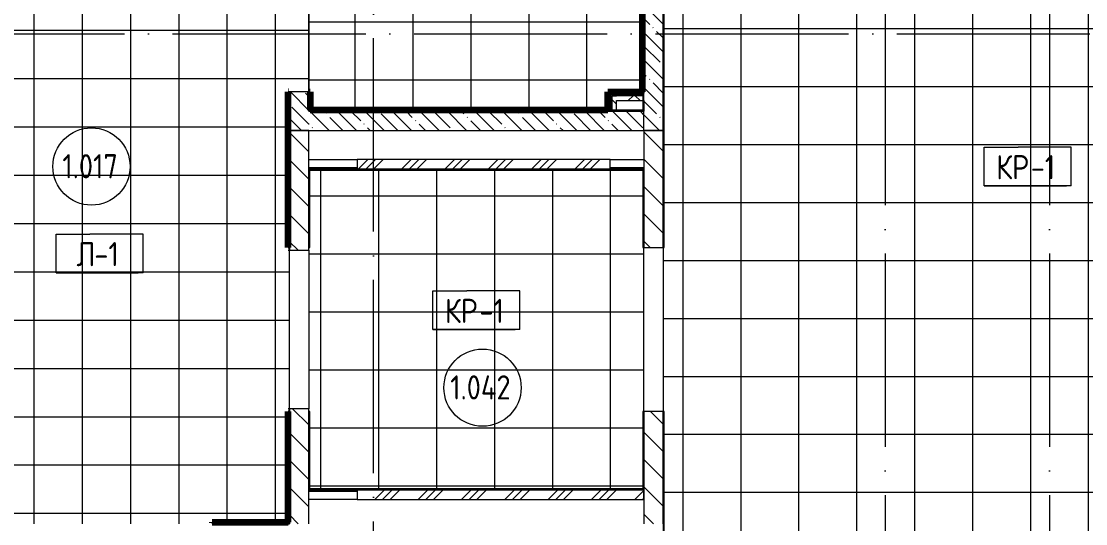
# Model space of a CAD drawing. Header units: millimetres. Extents: x -4370 to 196781, y -4577 to 61202.
# Drawn here: x 71152 to 82175, y 45905 to 51105 of the extents above; entities that cross this region are included whole.
import ezdxf

# ---------------------------------------------------------------- set-up
doc = ezdxf.new("R2010")
doc.units = ezdxf.units.MM
doc.linetypes.add('ADSK_Линия сетки', pattern=[2500, 2000, -250, 0, -250])
for name, color, linetype, lineweight in [('A-AREA-____-IDEN', 2, 'Continuous', 20), ('A-FLOR-____-IDEN', 11, 'Continuous', 20), ('A-FLOR-____-OTLN', 192, 'Continuous', 9), ('A-FLOR-____-PATT', 8, 'Continuous', 9), ('A-GENM-____-MCUT', 13, 'Continuous', 9), ('A-GENM-____-OTLN', 13, 'Continuous', 9), ('A-WALL-____-MCUT', 113, 'Continuous', 9), ('A-WALL-____-PATT', 111, 'Continuous', 9), ('A-WALL-FNSH-MCUT', 113, 'Continuous', 9), ('I-WALL-____-OTLN', 2, 'Continuous', 9), ('S-GRID-____-OTLN', 1, 'Continuous', 9)]:
    doc.layers.add(name, color=color, linetype=linetype, lineweight=lineweight)
doc.styles.add('GOST Common_1', font='GOST_Common.ttf', dxfattribs={"width": 0.9, "height": 250})
pattern_1 = [(135, (0, 0), (-141.42136, -141.42136), [])]
pattern_2 = [(45, (0, 0), (-224.5064, 224.5064), []), (45, (79.38, 0), (0, 449.0128), []), (45, (-79.38, 0), (0, 449.0128), [])]
pattern_3 = [(135, (0, 0), (-142.5612, -142.5612), []), (135, (142.56, 0), (-142.5612, -142.5612), [252.016, -50.403, 3.353, -47.05])]
pattern_4 = [(45, (0, 0), (-141.42136, 141.42136), []), (135, (0, 0), (-141.42136, -141.42136), [])]

# ---------------------------------------------------------------- blocks, each defined once
blk = doc.blocks.new('ASML_АР_Отделка Люка - ВО Отделка люков_Грунтовка 0_Шпатлевка 0_Окраска 0_0-42722003-О_АИ_ПП_0_000_Целиком')
at = {"layer": 'A-GENM-____-MCUT', "color": 130, "lineweight": 25}
for p, q in [((250, 3), (-250, 3)), ((-250, 3), (-250, 0)), ((250, 0), (250, 3)), ((-250, 0), (250, 0))]:
    blk.add_line(p, q, dxfattribs=at)
blk = doc.blocks.new('ASML_АР_Отделка Люка - ВО Отделка люков_Грунтовка 0_Шпатлевка 0_Окраска 0_0-42723977-О_АИ_ПП_0_000_Целиком')
at = {"layer": 'A-GENM-____-MCUT', "color": 130, "lineweight": 25}
for p, q in [((175, 3), (-175, 3)), ((-175, 3), (-175, 0)), ((175, 0), (175, 3)), ((-175, 0), (175, 0))]:
    blk.add_line(p, q, dxfattribs=at)
blk = doc.blocks.new('0083_СОШ675_АР_R22_rvt-1-О_АИ_ПП_0_000_Целиком')
at = {"layer": 'A-WALL-____-PATT', "lineweight": 5}
h = blk.add_hatch(dxfattribs=at)
h.set_pattern_fill('FP_3', color=10, style=0, pattern_type=2)
h.set_pattern_definition(pattern_3)
h.paths.add_polyline_path([(77800, 50175), (77800, 51475), (77600, 51475), (77600, 50175)])
h.paths.add_polyline_path([(77600, 51875), (77800, 51875), (77800, 58325), (77600, 58325), (77600, 52490)])
h = blk.add_hatch(dxfattribs=at)
h.set_pattern_fill('FP_3', color=10, style=0, pattern_type=2)
h.set_pattern_definition(pattern_3)
h.paths.add_polyline_path([(74026, 49975), (74130, 49975), (74130, 50375), (73930, 50375), (73930, 49975)])
h.paths.add_polyline_path([(74130, 52015), (74130, 53975), (73930, 53975), (73930, 52015), (74026, 52015)])
h = blk.add_hatch(dxfattribs=at)
h.set_pattern_fill('FP_56', color=252, style=0, pattern_type=2)
h.set_pattern_definition(pattern_4)
h.paths.add_polyline_path([(77316, 50175), (77316, 50335), (77266, 50335), (77266, 50175)])
h = blk.add_hatch(dxfattribs=at)
h.set_pattern_fill('FP_56', color=252, style=0, pattern_type=2)
h.set_pattern_definition(pattern_4)
h.paths.add_polyline_path([(77316, 50285), (77600, 50285), (77600, 50335), (77316, 50335)])
h = blk.add_hatch(dxfattribs=at)
h.set_pattern_fill('FP_3', color=10, style=0, pattern_type=2)
h.set_pattern_definition(pattern_3)
h.paths.add_polyline_path([(77800, 49975), (77800, 50175), (74130, 50175), (74130, 49975), (76509, 49975)])
h = blk.add_hatch(dxfattribs=at)
h.set_pattern_fill('FP_3', color=10, style=0, pattern_type=2)
h.set_pattern_definition(pattern_3)
h.paths.add_polyline_path([(74130, 49975), (77600, 49975), (77600, 50175), (74130, 50175)])
h = blk.add_hatch(dxfattribs=at)
h.set_pattern_fill('FP_4', color=10, style=0, pattern_type=2)
h.set_pattern_definition(pattern_1)
h.paths.add_polyline_path([(73930, 45905), (74130, 45905), (74130, 47095), (73930, 47095)])
h.paths.add_polyline_path([(74130, 48735), (74130, 49975), (73930, 49975), (73930, 48735), (74026, 48735)])
h = blk.add_hatch(dxfattribs=at)
h.set_pattern_fill('FP_4', color=10, style=0, pattern_type=2)
h.set_pattern_definition(pattern_1)
h.paths.add_polyline_path([(77600, 45905), (77800, 45905), (77800, 47065), (77600, 47065)])
h.paths.add_polyline_path([(77600, 48765), (77800, 48765), (77800, 49975), (77600, 49975), (77600, 49582)])
h = blk.add_hatch(dxfattribs=at)
h.set_pattern_fill('FP_8', color=10, style=0, pattern_type=2)
h.set_pattern_definition(pattern_2)
h.paths.add_polyline_path([(77250, 49575), (77250, 49675), (74630, 49675), (74630, 49575), (76509, 49575)])
h = blk.add_hatch(dxfattribs=at)
h.set_pattern_fill('FP_8', color=10, style=0, pattern_type=2)
h.set_pattern_definition(pattern_2)
h.paths.add_polyline_path([(77600, 46155), (77600, 46255), (74630, 46255), (74630, 46155), (76509, 46155)])
at = {"layer": 'A-WALL-____-MCUT', "color": 50, "lineweight": 13}
for p, q in [((77600, 51475), (77600, 50360)), ((77800, 50175), (77800, 51475)), ((73930, 50375), (73930, 49975)), ((74130, 50375), (73930, 50375)), ((74130, 50175), (74130, 50375)), ((77266, 50335), (77266, 50175)), ((77266, 50335), (77316, 50335)), ((77600, 50335), (77316, 50335)), ((77316, 50175), (77316, 50285)), ((77316, 50285), (77600, 50285)), ((77600, 50347), (77600, 50360)), ((77600, 50335), (77600, 50347)), ((77600, 50285), (77600, 50175)), ((77600, 50175), (74130, 50175)), ((77241, 50175), (74130, 50175)), ((77254, 50175), (77241, 50175)), ((77241, 50175), (77254, 50175)), ((77266, 50175), (77254, 50175)), ((77254, 50175), (77266, 50175)), ((77600, 50175), (77316, 50175)), ((77600, 49975), (77600, 50175)), ((77800, 49975), (77800, 50175)), ((73930, 49975), (73930, 48735)), ((74130, 49975), (73930, 49975)), ((73930, 49975), (74130, 49975)), ((74130, 49585), (74130, 49975)), ((74130, 49975), (77800, 49975)), ((74130, 49975), (77600, 49975)), ((77800, 49975), (77600, 49975)), ((77600, 49975), (77600, 49585)), ((77800, 48765), (77800, 49975)), ((77250, 49675), (74630, 49675)), ((74630, 49675), (74630, 49585)), ((77250, 49585), (77250, 49675)), ((74130, 48735), (74130, 49582)), ((74630, 49582), (74630, 49575)), ((74630, 49575), (77250, 49575)), ((77250, 49575), (77250, 49582)), ((77600, 49582), (77600, 48765)), ((73930, 48735), (74130, 48735)), ((77600, 48765), (77800, 48765)), ((73930, 47095), (73930, 45905)), ((74130, 47095), (73930, 47095)), ((74130, 46248), (74130, 47095)), ((77800, 47065), (77600, 47065)), ((77600, 47065), (77600, 45905)), ((77800, 45905), (77800, 47065)), ((74130, 45905), (74130, 46245)), ((77600, 46255), (74630, 46255)), ((74630, 46255), (74630, 46248)), ((74630, 46245), (74630, 46155)), ((77600, 46155), (77600, 46255)), ((74630, 46155), (77600, 46155))]:
    blk.add_line(p, q, dxfattribs=at)
at = {"layer": 'A-WALL-____-MCUT', "color": 10, "lineweight": 5}
for p, q in [((77254, 50347), (77254, 50175)), ((77254, 50347), (77266, 50347)), ((77266, 50347), (77316, 50347)), ((77600, 50347), (77316, 50347)), ((77600, 50285), (77600, 50335)), ((77316, 50175), (77266, 50175)), ((77266, 50175), (77316, 50175))]:
    blk.add_line(p, q, dxfattribs=at)
at = {"layer": 'A-WALL-FNSH-MCUT', "color": 90}
for p, q in [((77254, 50360), (77241, 50360)), ((77241, 50360), (77241, 50175)), ((77266, 50360), (77254, 50360)), ((77316, 50360), (77266, 50360)), ((77600, 50360), (77316, 50360))]:
    blk.add_line(p, q, dxfattribs=at)
at = {"layer": 'I-WALL-____-OTLN', "color": 90}
for p, q in [((74130, 49675), (74630, 49675)), ((77250, 49675), (77600, 49675)), ((74630, 46155), (74130, 46155))]:
    blk.add_line(p, q, dxfattribs=at)
at = {"layer": 'A-GENM-____-OTLN', "color": 90, "lineweight": 9, "rotation": 180}
for name, p in [('ASML_АР_Отделка Люка - ВО Отделка люков_Грунтовка 0_Шпатлевка 0_Окраска 0_0-42722003-О_АИ_ПП_0_000_Целиком', (74380, 49585)), ('ASML_АР_Отделка Люка - ВО Отделка люков_Грунтовка 0_Шпатлевка 0_Окраска 0_0-42723977-О_АИ_ПП_0_000_Целиком', (77425, 49585))]:
    blk.add_blockref(name, p, dxfattribs=at)
at = {"layer": 'A-GENM-____-OTLN', "color": 90, "lineweight": 9}
blk.add_blockref('ASML_АР_Отделка Люка - ВО Отделка люков_Грунтовка 0_Шпатлевка 0_Окраска 0_0-42722003-О_АИ_ПП_0_000_Целиком', (74380, 46245), dxfattribs=at)
blk = doc.blocks.new('ADSK_Марка_Перекрытие - Типоразмер_ADSK_Марка-158127-О_АИ_ПП_0_000_Целиком')
at = {"layer": 'A-FLOR-____-IDEN'}
for p, q in [((-4.5, 4), (-1, 4)), ((-4.5, 0), (-4.5, 4)), ((4.5, 4), (-1, 4)), ((4.5, 0), (4.5, 4)), ((4.5, 0), (-4.5, 0)), ((-4.5, 0), (4, 0))]:
    blk.add_line(p, q, dxfattribs=at)
blk = doc.blocks.new('ADSK_Марка_Помещение_ОдноЗначение - Номер-159740-О_АИ_ПП_0_000_Целиком')
at = {"layer": 'A-AREA-____-IDEN'}
blk.add_circle((0, 0), 4, dxfattribs=at)

msp = doc.modelspace()

# ---------------------------------------------------------------- hatches: boundary and pattern name
at = {"layer": 'A-FLOR-____-PATT'}
h = msp.add_hatch(dxfattribs=at)
h.set_pattern_fill('FP_134', color=256, style=0, pattern_type=2)
h.set_pattern_definition([(180, (81605, 49229.7), (-7e-14, -600), []), (270, (81605, 49229.7), (600, 4e-14), [])])
h.paths.add_polyline_path([(78372.254726, 39830.02363), (80074.978079, 39830.02363), (80074.978079, 39934.998242), (81549.978078, 39934.998242), (81549.978078, 39975.023044), (81540, 39975.023044), (81540, 40485.000586), (82060, 40485.000586), (82060, 39975.023044), (82050, 39975.023044), (82050, 39935.999414), (85349.978078, 39935.999414), (85349.978078, 45315), (85339.978078, 45315), (85339.978078, 45735), (85349.978078, 45735), (85349.978078, 51465), (85339.978078, 51465), (85339.978078, 51885), (85349.978078, 51885), (85349.978078, 58975), (82150.225239, 58975), (82150.225239, 58970), (82160.225239, 58970), (82160.225239, 58765), (82059.978078, 58765), (82059.978078, 58265.000586), (81760.021922, 58264.940858), (81760.021922, 57365.000586), (79059.978078, 57365.000586), (79059.978078, 56470), (77809.978078, 56470), (77809.978078, 51885), (78009.978078, 51885), (78009.978078, 51465), (77809.978078, 51465), (77809.978078, 48764.999414), (77799.978078, 48764.999414), (77799.978078, 47064.999414), (77809.978078, 47064.999414), (77809.978078, 45735), (78009.978078, 45735), (78009.978078, 45315), (77809.978078, 45315), (77809.978078, 40185), (78009.978078, 40185), (78009.978078, 39975.023044), (77999.978078, 39975.023044), (78000, 39934.998242), (78050, 39934.998242), (78050.75731, 39830.02363), (78061.775671, 39830.02363)])
h = msp.add_hatch(dxfattribs=at)
h.set_pattern_fill('FP_155', color=256, style=0, pattern_type=2)
h.set_pattern_definition([(0, (77009.96, 49898.23), (0, 600), []), (90, (77009.96, 49898.23), (-600, 4e-14), [])])
h.paths.add_polyline_path([(74145, 50190.000586), (77226.065214, 50190.000586), (77226.065214, 50374.94092), (77584.978078, 50374.94092), (77584.978078, 51874.999414), (77574.978078, 51874.999414), (77574.978078, 51974.999414), (75990, 51974.999414), (75990, 51995.021336), (75976.478078, 51995.021336), (75976.478078, 58365.000586), (74153.500586, 58365.000586), (74153.500586, 58005), (75630, 58005), (75630, 56285), (74153.500586, 56285), (74153.500586, 52015), (74130, 52015), (74130, 50375), (74145, 50375), (74145, 50190.004475)])
h.paths.add_polyline_path([(74138.500586, 58005), (74138.500586, 58015), (74130, 58015), (74130, 58005)])
h = msp.add_hatch(dxfattribs=at)
h.set_pattern_fill('FP_143', color=256, style=0, pattern_type=2)
h.set_pattern_definition([(270, (71785, 49512.5), (500, 3e-14), []), (0, (71785, 49512.5), (0, 500), [])])
h.paths.add_polyline_path([(70430.035752, 45905), (73130, 45905), (73130, 45920.000586), (73915, 45920.000586), (73915, 47065.059081), (73930, 47065.059081), (73930, 48765.059081), (73915, 48765.059081), (73915, 50375), (74130, 50375), (74130, 52015), (73915, 52015), (73915, 54986.000586), (73642.978078, 54986.000586), (73642.978078, 54991.000586), (73632.978078, 54991.000586), (73632.978078, 55001.000586), (73627.978078, 55001.000586), (73627.978078, 55574.999414), (69784.978078, 55574.999414), (69784.978078, 55374.999414), (69779.978078, 55374.037976), (69779.978078, 55365), (69769.978078, 55365), (69769.978078, 55360), (69515, 55360), (69515, 54660.000586), (69300, 54660.000586), (69300.909126, 51390), (69500, 51390), (69500, 51385), (69510, 51385), (69510, 51375), (69515, 51374.939747), (69515, 49590), (69500, 49590), (69500, 47590), (69515, 47590), (69515, 45920.000586), (70430, 45920.000586), (70430, 45905.000586)])
h.paths.add_polyline_path([(73930, 54999.5), (73930, 55001), (73920, 55001), (73920, 54999.5)])
h.paths.add_polyline_path([(73659.978078, 55374.999414), (73659.978078, 55574.999414), (73642.978078, 55574.125378), (73642.978078, 55374.999414), (73659.322252, 55374.999414)])
h = msp.add_hatch(dxfattribs=at)
h.set_pattern_fill('FP_154', color=256, style=0, pattern_type=2)
h.set_pattern_definition([(0, (75455, 49898.23), (0, 600), []), (90, (75455, 49898.23), (-600, 4e-14), [])])
h.paths.add_polyline_path([(77589.978078, 46264.940919), (77589.978078, 47064.999414), (77599.978078, 47064.999414), (77599.978078, 48764.999414), (77589.978078, 48764.999414), (77589.978078, 49565.000586), (74140, 49565.000586), (74140, 48764.999414), (74130, 48764.999414), (74130, 47064.999414), (74140, 47064.999414), (74140, 46264.940919), (76509.407681, 46264.940919)])
at = {"layer": 'A-WALL-____-PATT'}
h = msp.add_hatch(color=7, dxfattribs=at)
h.paths.add_polyline_path([(74140, 50175.000586), (74140, 50375), (74130, 50375), (74130, 50175.000586)])
h.paths.add_polyline_path([(74130, 52015), (74140, 52015), (74140, 56285), (74130, 56285), (74130, 52489.74121)])
h.paths.add_polyline_path([(74140, 58015), (74140, 58365.000586), (74130, 58365.000586), (74130, 58015)])
for points in [[(77600, 50185.000586), (77600, 54674.999414), (77590, 54674.999414), (77590, 50185.000586)], [(77241.065214, 50185.000586), (77241.065214, 50369.94092), (77231.065214, 50369.94092), (77231.065214, 50185.000586)], [(77241.065214, 50359.94092), (77590, 50359.94092), (77590, 50369.94092), (77241.065214, 50369.94092)], [(74140, 50175.000586), (77600, 50175.000586), (77600, 50185.000586), (74140, 50185.000586), (74140, 50179.661351)], [(77589.978078, 49565.000586), (77589.978078, 49575.000586), (74130, 49575.000586), (74130, 49565.000586), (76509.407681, 49565.000586)], [(77599.978078, 46254.940919), (77599.978078, 46264.940919), (74140, 46264.940919), (74140, 46254.940919), (76509.407681, 46254.940919)]]:
    msp.add_hatch(color=7, dxfattribs=at).paths.add_polyline_path(points)
h = msp.add_hatch(color=7, dxfattribs=at)
h.paths.add_polyline_path([(73930, 50175.000586), (73930, 50375), (73920, 50375), (73920, 50175.000586)])
h.paths.add_polyline_path([(73930, 52015), (73930, 52215), (73920, 52215), (73920, 52015)])
h = msp.add_hatch(color=7, dxfattribs=at)
h.paths.add_polyline_path([(77809.978078, 45725), (77809.978078, 47064.999414), (77799.978078, 47064.999414), (77799.978078, 45725)])
h.paths.add_polyline_path([(77799.978078, 48764.999414), (77809.978078, 48764.999414), (77809.978078, 51475), (77799.978078, 51475), (77799.978078, 50179.661351)])
h = msp.add_hatch(color=7, dxfattribs=at)
h.paths.add_polyline_path([(73930, 45905.000586), (73930, 47065.059081), (73920, 47065.059081), (73920, 45905.000586)])
h.paths.add_polyline_path([(73930, 48765.059081), (73930, 50175.000586), (73920, 50175.000586), (73920, 48765.059081)])
h = msp.add_hatch(color=7, dxfattribs=at)
h.paths.add_polyline_path([(74140, 46254.940919), (74140, 47064.999414), (74130, 47064.999414), (74130, 46254.940919)])
h.paths.add_polyline_path([(74140, 48764.999414), (74140, 49565.000586), (74130, 49565.000586), (74130, 48764.999414)])
h = msp.add_hatch(color=7, dxfattribs=at)
h.paths.add_polyline_path([(77599.978078, 46264.940919), (77599.978078, 47064.999414), (77589.978078, 47064.999414), (77589.978078, 46264.940919)])
h.paths.add_polyline_path([(77589.978078, 48764.999414), (77599.978078, 48764.999414), (77599.978078, 49575.000586), (77589.978078, 49575.000586), (77589.978078, 49565.000586)])
h = msp.add_hatch(color=7, dxfattribs=at)
h.paths.add_polyline_path([(73920, 45905.000586), (73920, 45915.000586), (73130, 45915.000586), (73130, 45905.000586)])
h.paths.add_polyline_path([(70430, 45905.000586), (70430, 45915.000586), (69510, 45915.000586), (69510, 45905.000586), (70299.91753, 45905.000586)])

# ---------------------------------------------------------------- linework, layer by layer
at = {"layer": 'A-FLOR-____-OTLN'}
for p, q in [((74130, 50375), (74130, 52015)), ((74130, 52015), (74130, 50375)), ((73930, 47094.999414), (73930, 48734.999414)), ((74130, 48734.999414), (74130, 47094.999414)), ((77599.978078, 47064.999414), (77599.978078, 48764.999414)), ((77799.978078, 48764.999414), (77799.978078, 47064.999414))]:
    msp.add_line(p, q, dxfattribs=at)
at = {"layer": 'A-WALL-____-MCUT', "color": 7}
for p, q in [((77600, 50175.000586), (77600, 54674.999414)), ((77590, 54274.999414), (77590, 50369.94092)), ((77799.978078, 51475), (77799.978078, 48764.999414)), ((77809.978078, 48764.999414), (77809.978078, 51475)), ((73930, 50375), (73920, 50375)), ((73920, 50375), (73920, 48765.059081)), ((73930, 48765.059081), (73930, 50375)), ((74140, 50375), (74130, 50375)), ((74130, 50375), (74130, 50175.000586)), ((74140, 50185.000586), (74140, 50375)), ((77231.065214, 50369.94092), (77231.065214, 50185.000586)), ((77590, 50369.94092), (77231.065214, 50369.94092)), ((77241.065214, 50185.000586), (77241.065214, 50359.94092)), ((77241.065214, 50359.94092), (77590, 50359.94092)), ((77590, 50359.94092), (77590, 50185.000586)), ((74130, 50175.000586), (77600, 50175.000586)), ((77231.065214, 50185.000586), (74140, 50185.000586)), ((77590, 50185.000586), (77241.065214, 50185.000586)), ((77599.978078, 49575.000586), (74130, 49575.000586)), ((74130, 49575.000586), (74130, 48764.999414)), ((74140, 49565.000586), (77589.978078, 49565.000586)), ((74140, 48764.999414), (74140, 49565.000586)), ((77589.978078, 49565.000586), (77589.978078, 48764.999414)), ((77599.978078, 48764.999414), (77599.978078, 49575.000586)), ((73920, 48765.059081), (73930, 48765.059081)), ((74130, 48764.999414), (74140, 48764.999414)), ((77589.978078, 48764.999414), (77599.978078, 48764.999414)), ((77799.978078, 48764.999414), (77809.978078, 48764.999414)), ((73920, 47065.059081), (73920, 45915.000586)), ((73930, 47065.059081), (73920, 47065.059081)), ((73930, 45905.000586), (73930, 47065.059081)), ((74140, 47064.999414), (74130, 47064.999414)), ((74130, 47064.999414), (74130, 46254.940919)), ((74140, 46264.940919), (74140, 47064.999414)), ((77589.978078, 47064.999414), (77589.978078, 46264.940919)), ((77599.978078, 47064.999414), (77589.978078, 47064.999414)), ((77599.978078, 46254.940919), (77599.978078, 47064.999414)), ((77809.978078, 47064.999414), (77799.978078, 47064.999414)), ((77799.978078, 47064.999414), (77799.978078, 45725)), ((77809.978078, 45725), (77809.978078, 47064.999414)), ((74130, 46254.940919), (77599.978078, 46254.940919)), ((77589.978078, 46264.940919), (74140, 46264.940919)), ((73920, 45915.000586), (73130, 45915.000586)), ((73130, 45915.000586), (73130, 45905.000586)), ((73130, 45905.000586), (73930, 45905.000586))]:
    msp.add_line(p, q, dxfattribs=at)
at = {"layer": 'A-WALL-____-MCUT'}
msp.add_line((73920, 50175.000586), (73930, 50175.000586), dxfattribs=at)
at = {"layer": 'I-WALL-____-OTLN', "color": 20, "lineweight": 90}
for p, q in [((77584.978078, 50374.94092), (77584.978078, 51874.999414)), ((74140, 50375), (74145, 50375)), ((74145, 50375), (74145, 50185.000586)), ((77226.065214, 50374.94092), (77584.978078, 50374.94092)), ((77226.065214, 50190.000586), (77226.065214, 50374.94092)), ((74145, 50190.000586), (77226.065214, 50190.000586))]:
    msp.add_line(p, q, dxfattribs=at)
at = {"layer": 'I-WALL-____-OTLN', "color": 5, "lineweight": 90}
for p, q in [((73915, 48765.059081), (73915, 50375)), ((73920, 50375), (73915, 50375)), ((73915, 48765.059081), (73920, 48765.059081)), ((73915, 45920.000586), (73915, 47065.059081)), ((73920, 47065.059081), (73915, 47065.059081)), ((73130, 45920.000586), (73915, 45920.000586)), ((73130, 45920.000586), (73130, 45915.000586))]:
    msp.add_line(p, q, dxfattribs=at)
at = {"layer": 'S-GRID-____-OTLN', "linetype": 'ADSK_Линия сетки'}
for p, q in [((74800, -3572.657751), (74800, 61202.00513)), ((77800, 61202.00513), (77800, -3758.83936)), ((80100, 61202.00513), (80100, -3572.657751)), ((81800, 61202.00513), (81800, -3572.657751)), ((-2283.763124, 50975.000586), (155078.554077, 50975.000586))]:
    msp.add_line(p, q, dxfattribs=at)

# ---------------------------------------------------------------- block references
at = {"lineweight": 5}
msp.add_blockref('0083_СОШ675_АР_R22_rvt-1-О_АИ_ПП_0_000_Целиком', (0, 0), dxfattribs=at)
at = {"layer": 'A-AREA-____-IDEN', "xscale": 99.99999999999993, "yscale": 99.99999999999993, "zscale": 99.99999999999993}
for p in [(71878.663379, 49602.321443), (75928.384657, 47312.898151)]:
    msp.add_blockref('ADSK_Марка_Помещение_ОдноЗначение - Номер-159740-О_АИ_ПП_0_000_Целиком', p, dxfattribs=at)
at = {"layer": 'A-FLOR-____-IDEN', "xscale": 99.99999999999993, "yscale": 99.99999999999993, "zscale": 99.99999999999993}
for p in [(81574.978078, 49402.511815), (71963.31955, 48502.511815), (75864.989039, 47914.970167)]:
    msp.add_blockref('ADSK_Марка_Перекрытие - Типоразмер_ADSK_Марка-158127-О_АИ_ПП_0_000_Целиком', p, dxfattribs=at)

# ---------------------------------------------------------------- texts
at = {"layer": 'A-AREA-____-IDEN', "lineweight": 9, "char_height": 250, "attachment_point": 1, "style": 'GOST Common_1'}
for s, insert, width in [('1.017', (71577.156121, 49730.046515), 743.1643125), ('1.042', (75594.0274, 47440.623223), 822.531375)]:
    msp.add_mtext(s, dxfattribs=dict(at, insert=insert, width=width))
at = {"layer": 'A-FLOR-____-IDEN', "lineweight": 9, "char_height": 250, "attachment_point": 1, "style": 'GOST Common_1'}
for s, insert, width in [('КР', (81248.897233, 49720.349389), 432.91125), ('-1', (81606.084733, 49720.349389), 331.898625), ('\\fGOST Common|b0|i0|c204|p34|;\\W.9;Л', (71723.638704, 48820.349389), 223.6708125), ('-1', (71908.185579, 48820.349389), 331.898625), ('КР', (75538.908194, 48232.807741), 432.91125), ('-1', (75896.095694, 48232.807741), 331.898625)]:
    msp.add_mtext(s, dxfattribs=dict(at, insert=insert, width=width))

doc.saveas('drawing.dxf')
